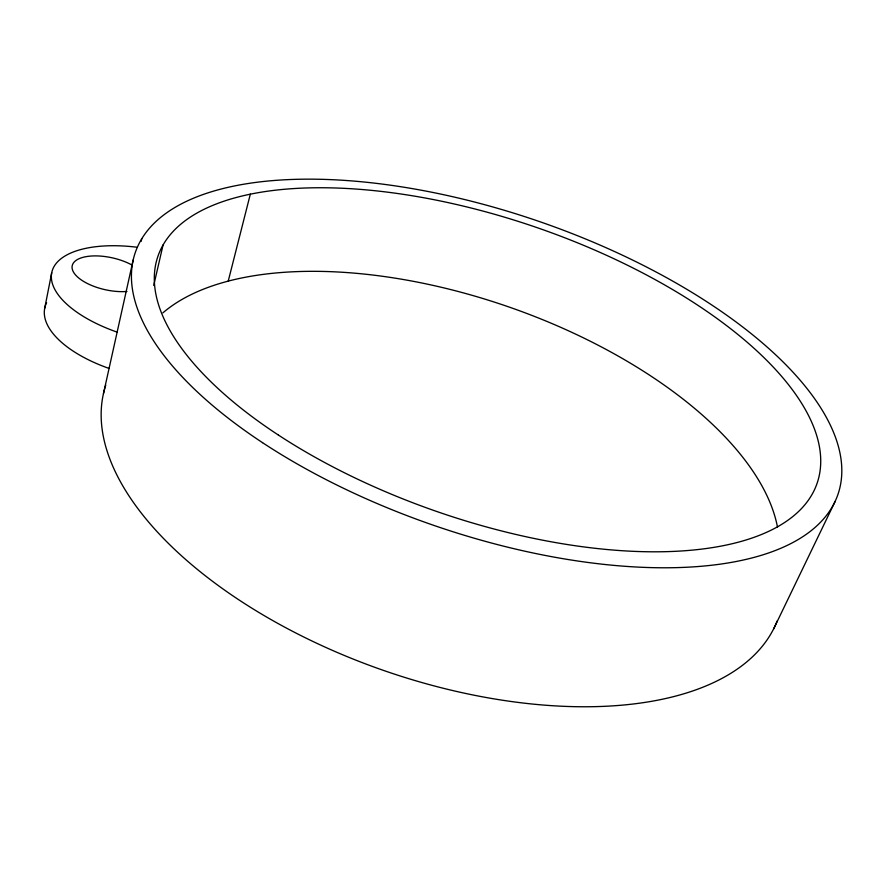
<?xml version="1.0" encoding="UTF-8"?>
<svg xmlns="http://www.w3.org/2000/svg" width="886" height="886" viewBox="0 0 886 886"><rect width="100%" height="100%" fill="white"/><g stroke="black" fill="none" stroke-linecap="round" stroke-linejoin="round"><path stroke-width="1.33" d="M44.71 308.284L51.709 272.766M103.485 393.561L133.177 259.952M141.151 241.369L141.749 238.699M153.732 285.425L163.057 244.99M228.223 281.15L250.339 194.134M773.644 628.894L835.21 501.266M777.21 620.876A355.84 179.692 19.2 0 1 382.087 669.916A355.84 179.692 19.2 0 1 105.755 385.233M109.011 368.41A99.83 46.216 12.9 0 1 45.607 305.061M45.917 304.286A99.83 46.216 12.9 0 1 46.615 302.746M117.074 332.117A100.96 44.854 13.2 0 1 51.842 272.157A100.96 44.854 13.2 0 1 136.654 247.194M126.953 291.461A37.4 16.325 12.5 0 1 79.264 278.437A37.4 16.325 12.5 0 1 83.583 257.184A37.4 16.325 12.5 0 1 132.291 265.202M162.891 312.858A337.943 163.545 19.2 0 1 509.804 307.287A337.943 163.545 19.2 0 1 777.498 527.181M262.522 442.657A371.566 160.831 19 0 0 837.215 496.437A371.566 160.831 19 0 0 359.96 181.619A371.566 160.831 19 0 0 262.522 442.657M278.403 435.059A348.575 150.52 19 0 0 816.648 484.553A348.575 150.52 19 0 0 367.424 189.981A348.575 150.52 19 0 0 278.403 435.059"/></g></svg>
